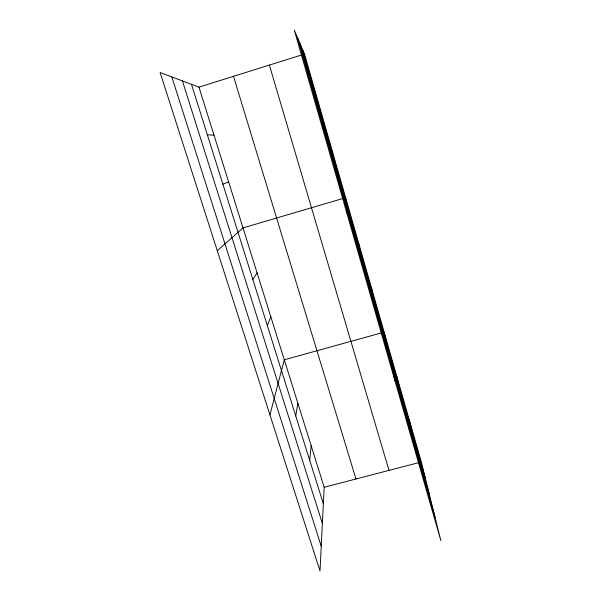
<?xml version="1.0" encoding="UTF-8"?>
<svg xmlns="http://www.w3.org/2000/svg" width="601" height="601" viewBox="0 0 601 601"><rect width="100%" height="100%" fill="white"/><g stroke="black" fill="none" stroke-linecap="round" stroke-linejoin="round"><path stroke-width="0.9" d="M198.984 87.145L324.172 487.268L320.002 570.95L160.129 72.541L198.984 87.145L301.882 54.894M309.703 460.336L311.16 445.679M295.752 415.952L297.871 403.196M269.932 414.848L284.288 359.796L381.44 332.894M267.317 325.517L270.826 316.772M252.833 279.45L257.07 272.816M331.752 151.407L332.233 150.874M217.284 250.715L243.022 227.907L342.938 198.48M222.866 184.139L228.665 182.013M324.172 487.268L418.612 462.695M207.36 134.812L213.986 135.105M317.328 101.028L318.53 103.019M171.833 76.936L321.235 546.181M182.411 80.917L322.369 523.471M191.486 84.328L323.353 503.736M233.511 76.319L355.972 478.997M269.391 65.081L388.997 470.403M302.551 49.447L425.147 477.449M300.162 43.843L429.76 495.99M297.375 37.307L435.071 517.356M409.176 419.641L412.474 433.208M396.788 376.369L399.515 387.961M384.129 332.143L395.022 380.981M371.576 288.285L373.093 295.715M358.744 243.48L359.631 248.709M345.635 197.684L346.754 212.829M304.519 54.067L294.287 30.05L440.871 540.705L421.309 461.996L304.519 54.067"/></g></svg>
